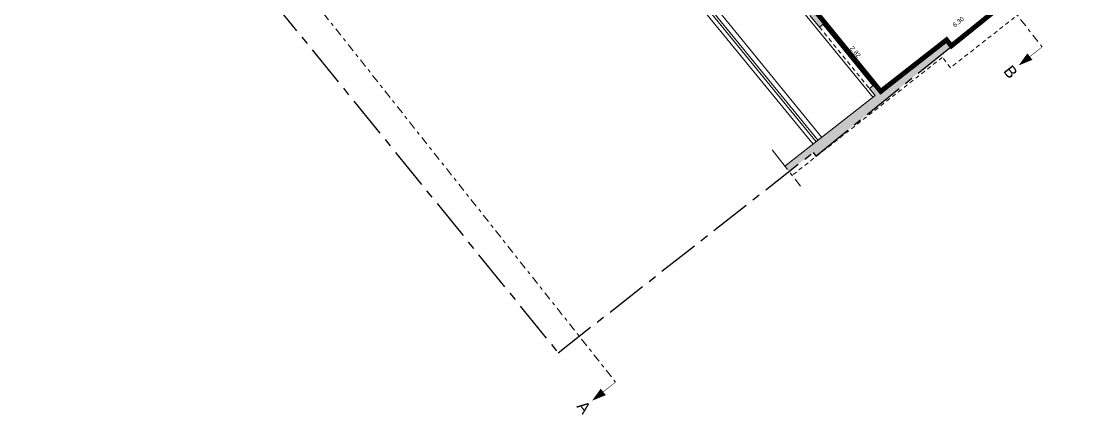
# Model space of a CAD drawing. Header units: metres. Extents: x 1648217.4 to 1648250.3, y 8187333.8 to 8187367.5.
# Drawn here: x 1648218.43 to 1648250.32, y 8187333.83 to 8187345.77 of the extents above; entities that cross this region are included whole.
import ezdxf

# ---------------------------------------------------------------- set-up
doc = ezdxf.new("R2010")
doc.units = ezdxf.units.M
doc.header["$PDMODE"] = 3
doc.header["$PDSIZE"] = 0.05
for name, pattern in [('AXES', [2, 1.25, -0.25, 0.25, -0.25]), ('CACHE2', [0.1875, 0.125, -0.0625]), ('CENTER2', [1.125, 0.75, -0.125, 0.125, -0.125]), ('TIRETPT2', [0.5, 0.25, -0.125, 0, -0.125])]:
    doc.linetypes.add(name, pattern=pattern)
for name, color, linetype in [('GEX_BAT_allege', 161, 'Continuous'), ('GEX_BAT_fenetre', 4, 'Continuous'), ('GEX_BAT_garde_corps', 181, 'Continuous'), ('GEX_BAT_linteau_mur', 6, 'CACHE2'), ('GEX_BAT_mur', 1, 'Continuous'), ('GEX_BAT_mur_bas', 150, 'Continuous'), ('GEX_MEP_cesure', 11, 'CENTER2'), ('GEX_MEP_trait_de_coupe', 21, 'TIRETPT2'), ('GEX_MEP_txt_cot_plani', 30, 'Continuous')]:
    doc.layers.add(name, color=color, linetype=linetype)
for name, color, linetype, true_color in [('GEX_EDS_sdp_1-bureau', 1, 'AXES', 0xff0000), ('GEX_FON_limite_propriete', 1, 'AXES', 0xff0000), ('GEX_MEP_mur_pochage', 7, 'Continuous', 0x999999)]:
    doc.layers.add(name, color=color, linetype=linetype, true_color=true_color)
doc.styles.add('G100TXT-cote', font='swissl.ttf')
doc.styles.add('G100TXT-droit', font='swissl.ttf', dxfattribs={"height": 0.2})
doc.dimstyles.new('G100COT-libre', dxfattribs={"dimtxt": 0.14, "dimasz": 0.18, "dimexe": 0.18, "dimexo": 0.2, "dimgap": 0.09, "dimtad": 0, "dimzin": 0, "dimdsep": 46, "dimtxsty": 'G100TXT-cote', "dimblk1": 'OBLIQUE', "dimblk2": 'OBLIQUE', "dimsah": 1, "dimcen": 0.09, "dimse1": 1, "dimse2": 1, "dimsd1": 1, "dimsd2": 1, "dimclrd": 252, "dimaunit": 2, "dimadec": 3, "dimazin": 0, "dimtfac": 1, "dimtix": 1, "dimtofl": 0, "dimtmove": 0, "dimatfit": 3, "dimldrblk": 'OBLIQUE', "dimfxl": 0.18, "dimtolj": 1, "dimtzin": 0, "dimarcsym": 0})

# ---------------------------------------------------------------- blocks, each defined once
blk = doc.blocks.new('*D12')
at = {"layer": 'Defpoints', "color": 0, "transparency": 16777216}
for p in [(1648249.326, 8187347.682), (1648249.461, 8187347.509), (1648244.496, 8187343.629)]:
    blk.add_point(p, dxfattribs=at)
at = {"layer": 'GEX_MEP_txt_cot_plani', "color": 0, "lineweight": 20, "transparency": 16777216, "insert": (1648246.843, 8187345.742), "char_height": 0.14, "attachment_point": 5, "rotation": 38.0072, "style": 'G100TXT-cote'}
blk.add_mtext('\\A1;6.30', dxfattribs=at)
blk = doc.blocks.new('_OBLIQUE')
at = {"color": 0, "linetype": 'ByBlock'}
blk.add_line((-0.5, -0.5), (0.5, 0.5), dxfattribs=at)
blk = doc.blocks.new('*D22')
at = {"layer": 'Defpoints', "color": 0, "transparency": 16777216}
for p in [(1648242.706, 8187345.824), (1648244.49, 8187343.637), (1648244.614, 8187343.738)]:
    blk.add_point(p, dxfattribs=at)
at = {"layer": 'GEX_MEP_txt_cot_plani', "color": 0, "lineweight": 20, "transparency": 16777216, "insert": (1648243.723, 8187344.832), "char_height": 0.14, "attachment_point": 5, "rotation": 309.1989, "style": 'G100TXT-cote'}
blk.add_mtext('\\A1;2.82', dxfattribs=at)

msp = doc.modelspace()

# ---------------------------------------------------------------- hatches: boundary and pattern name
at = {"layer": 'GEX_MEP_mur_pochage'}
h = msp.add_hatch(color=256, dxfattribs=at)
h.dxf.hatch_style = 1
h.paths.add_polyline_path([(1648234.84, 8187365.505), (1648238.022, 8187361.628), (1648238.067, 8187361.664), (1648240.864, 8187358.256), (1648239.794, 8187357.417), (1648239.905, 8187357.275), (1648241.117, 8187358.226), (1648242.21, 8187356.901), (1648241.81, 8187356.581), (1648241.974, 8187356.366), (1648242.081, 8187356.45), (1648249.567, 8187347.38), (1648246.632, 8187345.014), (1648246.485, 8187345.197), (1648244.49, 8187343.637), (1648244.31, 8187343.858), (1648244.147, 8187343.725), (1648244.325, 8187343.507), (1648241.588, 8187341.367), (1648241.711, 8187341.211), (1648242.438, 8187341.782), (1648242.521, 8187341.677), (1648246.302, 8187344.735), (1648246.482, 8187344.881), (1648249.831, 8187347.593), (1648234.218, 8187366.633), (1648233.949, 8187366.446), (1648234.034, 8187366.323), (1648234.089, 8187366.361)])
h = msp.add_hatch(color=256, dxfattribs=at)
h.dxf.hatch_style = 1
h.paths.add_polyline_path([(1648242.793, 8187345.718), (1648242.509, 8187346.067), (1648242.346, 8187345.934), (1648242.631, 8187345.585)])

# ---------------------------------------------------------------- linework, layer by layer
at = {"layer": 'GEX_BAT_allege', "lineweight": 20}
msp.add_line((1648238.844, 8187350.088), (1648244.257, 8187343.454), dxfattribs=at)
at = {"layer": 'GEX_BAT_fenetre', "lineweight": 20}
for p, q in [((1648242.739, 8187345.674), (1648244.256, 8187343.814)), ((1648242.783, 8187345.62), (1648242.838, 8187345.664)), ((1648242.793, 8187345.718), (1648244.31, 8187343.858)), ((1648242.821, 8187345.573), (1648242.875, 8187345.617)), ((1648243.485, 8187344.759), (1648243.539, 8187344.803)), ((1648243.51, 8187344.728), (1648243.564, 8187344.772)), ((1648244.173, 8187343.914), (1648244.228, 8187343.959)), ((1648244.211, 8187343.868), (1648244.266, 8187343.912))]:
    msp.add_line(p, q, dxfattribs=at)
at = {"layer": 'GEX_BAT_garde_corps', "lineweight": 20}
for p, q in [((1648235.891, 8187350.238), (1648242.536, 8187342.106)), ((1648235.946, 8187350.282), (1648242.59, 8187342.151))]:
    msp.add_line(p, q, dxfattribs=at)
at = {"layer": 'GEX_BAT_linteau_mur', "lineweight": 20}
msp.add_line((1648242.631, 8187345.585), (1648244.147, 8187343.725), dxfattribs=at)
at = {"layer": 'GEX_BAT_mur', "linetype": 'CACHE2', "lineweight": 20}
for p, q in [((1648250.318, 8187347.268), (1648246.608, 8187344.355)), ((1648246.357, 8187344.667), (1648241.803, 8187341.093)), ((1648246.608, 8187344.355), (1648246.357, 8187344.667))]:
    msp.add_line(p, q, dxfattribs=at)
at = {"layer": 'GEX_BAT_mur', "lineweight": 20}
for p, q in [((1648246.632, 8187345.014), (1648249.567, 8187347.38)), ((1648242.631, 8187345.585), (1648242.346, 8187345.934)), ((1648242.793, 8187345.718), (1648242.509, 8187346.067)), ((1648242.631, 8187345.585), (1648242.793, 8187345.718)), ((1648246.485, 8187345.197), (1648244.49, 8187343.637)), ((1648246.485, 8187345.197), (1648246.632, 8187345.014)), ((1648244.31, 8187343.858), (1648244.147, 8187343.725)), ((1648244.325, 8187343.507), (1648244.147, 8187343.725)), ((1648244.49, 8187343.637), (1648244.31, 8187343.858)), ((1648244.325, 8187343.507), (1648241.588, 8187341.367))]:
    msp.add_line(p, q, dxfattribs=at)
msp.add_point((1648244.496, 8187343.629), dxfattribs=at)
at = {"layer": 'GEX_BAT_mur_bas', "lineweight": 20}
for p, q in [((1648236.039, 8187350.397), (1648242.708, 8187342.243)), ((1648235.779, 8187350.177), (1648242.44, 8187342.033))]:
    msp.add_line(p, q, dxfattribs=at)
at = {"layer": 'GEX_EDS_sdp_1-bureau', "const_width": 0.15}
msp.add_lwpolyline([(1648227.714, 8187360.531), (1648219.483, 8187354.856), (1648225.746, 8187347.149), (1648233.951, 8187352.847), (1648235.202, 8187351.305), (1648237.026, 8187352.793), (1648244.49, 8187343.637), (1648246.485, 8187345.197), (1648246.632, 8187345.014), (1648249.567, 8187347.38), (1648242.081, 8187356.45), (1648241.974, 8187356.366), (1648241.81, 8187356.581), (1648242.213, 8187356.898), (1648241.117, 8187358.226), (1648240.978, 8187358.117), (1648238.067, 8187361.664), (1648238.022, 8187361.628), (1648234.84, 8187365.505), (1648234.089, 8187366.361), (1648226.992, 8187361.42)], close=True, dxfattribs=at)
at = {"layer": 'GEX_FON_limite_propriete'}
msp.add_lwpolyline([(1648218.427, 8187355.759), (1648234.712, 8187335.718), (1648242.438, 8187341.782), (1648242.521, 8187341.677), (1648249.831, 8187347.593), (1648234.199, 8187366.656), (1648218.427, 8187355.759)], close=True, dxfattribs=at)
at = {"layer": 'GEX_MEP_cesure', "lineweight": 20}
msp.add_line((1648241.201, 8187341.861), (1648242.062, 8187340.763), dxfattribs=at)
at = {"layer": 'GEX_MEP_trait_de_coupe', "lineweight": 20}
msp.add_line((1648231.585, 8187367.443), (1648249.386, 8187344.987), dxfattribs=at)
at = {"layer": 'GEX_MEP_trait_de_coupe', "lineweight": 0}
msp.add_line((1648218.65, 8187357.285), (1648236.452, 8187334.829), dxfattribs=at)
msp.add_line((1648218.65, 8187357.285), (1648236.452, 8187334.829), dxfattribs=at)
at = {"layer": 'GEX_MEP_trait_de_coupe', "linetype": 'Continuous', "lineweight": 20, "const_width": 0.015}
msp.add_lwpolyline([(1648249.386, 8187344.987), (1648248.713, 8187344.453)], dxfattribs=at)
at = {"layer": 'GEX_MEP_trait_de_coupe', "linetype": 'Continuous', "lineweight": 20, "flags": 128}
msp.add_lwpolyline([(1648248.673, 8187344.422, 0, 0.248, 0), (1648249.013, 8187344.691, 0.248, 0.248, 0)], format="xyseb", dxfattribs=at)
at = {"layer": 'GEX_MEP_trait_de_coupe', "linetype": 'Continuous', "lineweight": 0, "const_width": 0.015}
msp.add_lwpolyline([(1648236.452, 8187334.829), (1648235.778, 8187334.295)], dxfattribs=at)
at = {"layer": 'GEX_MEP_trait_de_coupe', "linetype": 'Continuous', "lineweight": 0, "flags": 128}
msp.add_lwpolyline([(1648235.738, 8187334.264, 0, 0.248, 0), (1648236.079, 8187334.533, 0.248, 0.248, 0)], format="xyseb", dxfattribs=at)

# ---------------------------------------------------------------- texts
at = {"layer": 'GEX_MEP_trait_de_coupe', "linetype": 'Continuous', "lineweight": 20, "insert": (1648248.429, 8187344.228), "char_height": 0.35, "attachment_point": 5, "rotation": 308.3969, "line_spacing_factor": 1.186636, "style": 'G100TXT-droit'}
msp.add_mtext('B', dxfattribs=at)
at = {"layer": 'GEX_MEP_trait_de_coupe', "linetype": 'Continuous', "lineweight": 0, "insert": (1648235.494, 8187334.07), "char_height": 0.35, "attachment_point": 5, "rotation": 308.3969, "line_spacing_factor": 1.186636, "style": 'G100TXT-droit'}
msp.add_mtext('A', dxfattribs=at)

# ---------------------------------------------------------------- dimensions: what is measured, and where the dimension line sits
at = {"layer": 'GEX_MEP_txt_cot_plani', "lineweight": 20}
for base, p1, p2, angle, picture, middle in [((1648249.326, 8187347.682), (1648244.496, 8187343.629), (1648249.461, 8187347.509), 38.0072, '*D12', (1648246.843, 8187345.742)), ((1648244.614, 8187343.738), (1648242.706, 8187345.824), (1648244.49, 8187343.637), 309.1989, '*D22', (1648243.723, 8187344.832))]:
    dim = msp.add_linear_dim(base=base, p1=p1, p2=p2, angle=angle, dimstyle='G100COT-libre', dxfattribs=at)
    dim.commit()
    dim.dimension.update_dxf_attribs({"geometry": picture, "text_midpoint": middle, "dimtype": 161})

doc.saveas('drawing.dxf')
